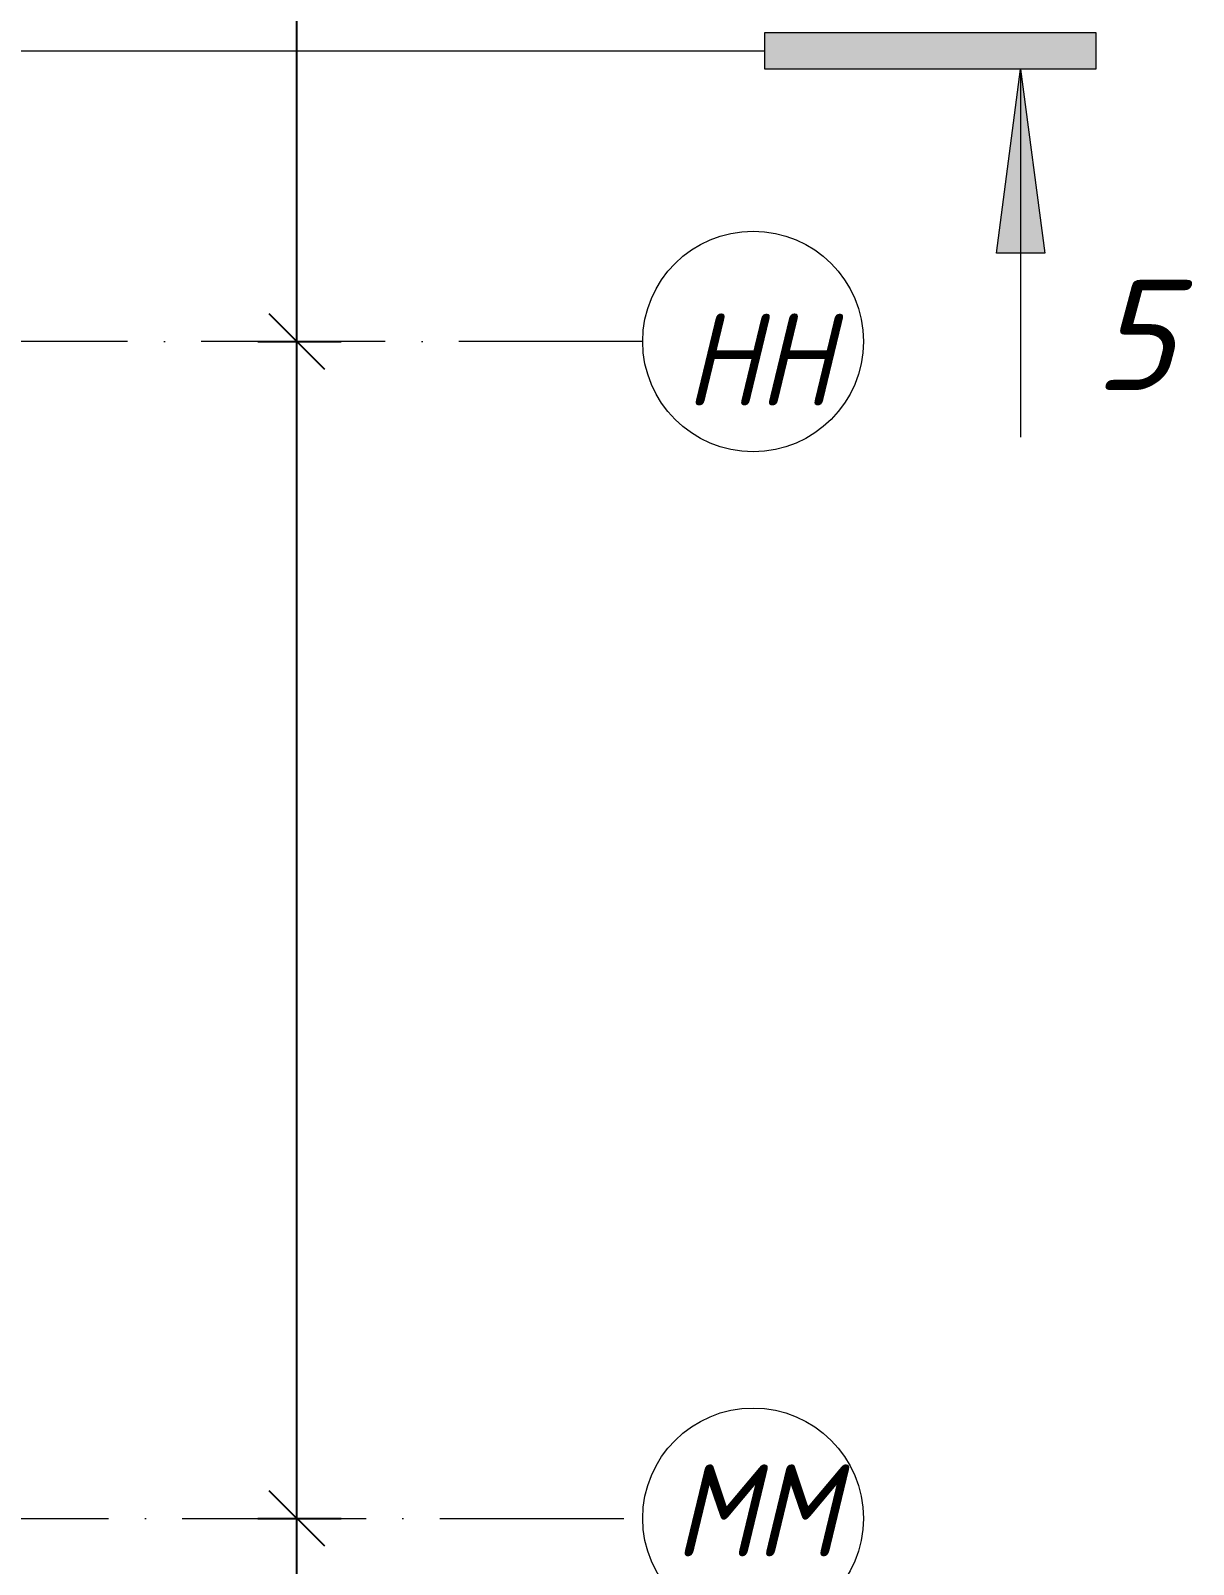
# Model space of a CAD drawing. Header units: millimetres. Extents: x -356862 to 418287, y 0 to 839748.
# Drawn here: x -72590 to -69430, y 608973 to 613143 of the extents above; entities that cross this region are included whole.
import ezdxf

# ---------------------------------------------------------------- set-up
doc = ezdxf.new("R2010")
doc.units = ezdxf.units.MM
doc.linetypes.add('50_200_ШТРИХ_1Т_ш5_п1_п1_', pattern=[700, 500, -100, 0, -100])
for name, color, linetype, lineweight in [('A-____-____-DIMS', 7, 'Continuous', 9), ('G-____-____-SYMB', 7, 'Continuous', 9), ('S-GRID-____-IDEN', 7, 'Continuous', 9), ('S-GRID-____-OTLN-1', 7, '50_200_ШТРИХ_1Т_ш5_п1_п1_', 9)]:
    doc.layers.add(name, color=color, linetype=linetype, lineweight=lineweight)
doc.layers.add('G-____-____-SYMB-2', color=7, linetype='Continuous', lineweight=9, true_color=0x000000)
doc.styles.add('ISOCPEUR_I', font='isocpeui.ttf', dxfattribs={"width": 0.9, "height": 2.5})
doc.styles.add('ISOCPEUR_I_12', font='isocpeui.ttf', dxfattribs={"width": 0.9, "height": 180})
doc.styles.add('ISOCPEUR_I_13', font='isocpeui.ttf', dxfattribs={"height": 300})
doc.dimstyles.new('ISO-2_5_0_9К_БОЛЬШОЙ_ОСИ', dxfattribs={"dimscale": 304.8, "dimtxt": 248.995294, "dimasz": 0.492126, "dimexe": 0.393701, "dimexo": 0, "dimgap": 0, "dimtad": 1, "dimdec": 0, "dimzin": 0, "dimdsep": 46, "dimtxsty": 'ISOCPEUR_I', "dimblk1": 'OBLIQUE', "dimblk2": 'OBLIQUE', "dimsah": 1, "dimcen": 0.09, "dimdle": 0.393701, "dimazin": 0, "dimtfac": 1, "dimtdec": 4, "dimtix": 1, "dimtmove": 0, "dimatfit": 3, "dimfxl": 1, "dimtvp": 1, "dimtolj": 1, "dimtzin": 0, "dimarcsym": 2})

# ---------------------------------------------------------------- blocks, each defined once
blk = doc.blocks.new('Ось сетки - Круг_Ø6_00__ISO-2_5_0_9K_-25732049-АР1_Кладочный план 1 этажа в осях 1-64_Ю-ЯЯ')
at = {"layer": 'S-GRID-____-IDEN'}
blk.add_circle((0, 0), 3, dxfattribs=at)
blk = doc.blocks.new('Разрез - Концевая часть разреза-18266132-АР1_Кладочный план 1 этажа в осях 1-64_Ю-ЯЯ')
at = {"layer": 'G-____-____-SYMB'}
for points in [[(0, 0.5), (0, -0.5), (-9, -0.5), (-9, 0.5)], [(-6.292, -5.5), (-7.609, -5.5), (-6.95, -0.5)]]:
    blk.add_hatch(color=256, dxfattribs=at).paths.add_polyline_path(points, flags=0)
for p, q in [((0, 0.5), (-9, 0.5)), ((-9, 0.5), (-9, -0.5)), ((0, -0.5), (0, 0.5)), ((-9, -0.5), (0, -0.5)), ((-6.95, -0.5), (-7.609, -5.5)), ((-6.95, -0.5), (-6.95, -10.5)), ((-6.292, -5.5), (-6.95, -0.5)), ((-7.609, -5.5), (-6.292, -5.5))]:
    blk.add_line(p, q, dxfattribs=at)
blk = doc.blocks.new('_Oblique')
at = {"color": 0, "linetype": 'ByBlock', "lineweight": -2}
blk.add_line((-0.5, -0.5), (0.5, 0.5), dxfattribs=at)
blk = doc.blocks.new('*D12000')
at = {"layer": 'A-____-____-DIMS', "color": 0, "lineweight": -2, "transparency": 16777216}
for p, q in [((-71866.5, 607677.6), (-71866.5, 609217.6)), ((-71972.6, 609097.6), (-71746.5, 609097.6)), ((-71972.6, 607797.6), (-71746.5, 607797.6))]:
    blk.add_line(p, q, dxfattribs=at)
at = {"layer": 'Defpoints', "color": 0, "transparency": 16777216}
for p in [(-71972.6, 609097.6), (-71866.5, 609097.6), (-71972.6, 607797.6)]:
    blk.add_point(p, dxfattribs=at)
at = {"layer": 'A-____-____-DIMS', "color": 0, "lineweight": -2, "transparency": 16777216, "xscale": 150, "yscale": 150, "zscale": 150}
for p, rotation in [((-71866.5, 609097.6), 90), ((-71866.5, 607797.6), 270)]:
    blk.add_blockref('_Oblique', p, dxfattribs=dict(at, rotation=rotation))
at = {"layer": 'A-____-____-DIMS', "color": 0, "transparency": 16777216, "insert": (-71867.7, 608447.6), "char_height": 2.5, "width": 701.018, "attachment_point": 5, "rotation": 90, "style": 'ISOCPEUR_I'}
blk.add_mtext('\\A1;1300', dxfattribs=at)
blk = doc.blocks.new('*D12001')
at = {"layer": 'A-____-____-DIMS', "color": 0, "lineweight": -2, "transparency": 16777216}
for p, q in [((-71866.5, 608977.6), (-71866.5, 612417.6)), ((-71972.6, 612297.6), (-71746.5, 612297.6)), ((-71972.6, 609097.6), (-71746.5, 609097.6))]:
    blk.add_line(p, q, dxfattribs=at)
at = {"layer": 'Defpoints', "color": 0, "transparency": 16777216}
for p in [(-71972.6, 612297.6), (-71866.5, 612297.6), (-71972.6, 609097.6)]:
    blk.add_point(p, dxfattribs=at)
at = {"layer": 'A-____-____-DIMS', "color": 0, "lineweight": -2, "transparency": 16777216, "xscale": 150, "yscale": 150, "zscale": 150}
for p, rotation in [((-71866.5, 612297.6), 90), ((-71866.5, 609097.6), 270)]:
    blk.add_blockref('_Oblique', p, dxfattribs=dict(at, rotation=rotation))
at = {"layer": 'A-____-____-DIMS', "color": 0, "transparency": 16777216, "insert": (-71867.7, 610697.6), "char_height": 2.5, "width": 758.478, "attachment_point": 5, "rotation": 90, "style": 'ISOCPEUR_I'}
blk.add_mtext('\\A1;3200', dxfattribs=at)
blk = doc.blocks.new('*D12002')
at = {"layer": 'A-____-____-DIMS', "color": 0, "lineweight": -2, "transparency": 16777216}
for p, q in [((-71866.5, 612177.6), (-71866.5, 614817.6)), ((-71972.6, 614697.6), (-71746.5, 614697.6)), ((-71972.6, 612297.6), (-71746.5, 612297.6))]:
    blk.add_line(p, q, dxfattribs=at)
at = {"layer": 'Defpoints', "color": 0, "transparency": 16777216}
for p in [(-71972.6, 614697.6), (-71866.5, 614697.6), (-71972.6, 612297.6)]:
    blk.add_point(p, dxfattribs=at)
at = {"layer": 'A-____-____-DIMS', "color": 0, "lineweight": -2, "transparency": 16777216, "xscale": 150, "yscale": 150, "zscale": 150}
for p, rotation in [((-71866.5, 614697.6), 90), ((-71866.5, 612297.6), 270)]:
    blk.add_blockref('_Oblique', p, dxfattribs=dict(at, rotation=rotation))
at = {"layer": 'A-____-____-DIMS', "color": 0, "transparency": 16777216, "insert": (-71867.7, 613497.6), "char_height": 2.5, "width": 781.462, "attachment_point": 5, "rotation": 90, "style": 'ISOCPEUR_I'}
blk.add_mtext('\\A1;2400', dxfattribs=at)

msp = doc.modelspace()

# ---------------------------------------------------------------- linework, layer by layer
at = {"layer": 'G-____-____-SYMB-2'}
msp.add_line((-179984.5837, 613087.5526), (-70594.3281, 613087.5526), dxfattribs=at)
at = {"layer": 'S-GRID-____-OTLN-1'}
for p, q in [((-70926.3291, 612297.5526), (-179669.5059, 612297.5526)), ((-81979.4714, 609097.5526), (-70926.3291, 609097.5526))]:
    msp.add_line(p, q, dxfattribs=at)

# ---------------------------------------------------------------- block references
at = {"layer": 'G-____-____-SYMB', "extrusion": (0, 0, -1), "xscale": 99.99999999999993, "yscale": 99.99999999999993, "zscale": 99.99999999999993}
msp.add_blockref('Разрез - Концевая часть разреза-18266132-АР1_Кладочный план 1 этажа в осях 1-64_Ю-ЯЯ', (70594.3281, 613087.5526), dxfattribs=at)
at = {"layer": 'S-GRID-____-IDEN', "xscale": 99.99999999999993, "yscale": 99.99999999999993, "zscale": 99.99999999999993}
for p, rotation in [((-70626.3291, 612297.5526), 89.9999999999998), ((-70626.3291, 609097.5526), 269.9999999999995)]:
    msp.add_blockref('Ось сетки - Круг_Ø6_00__ISO-2_5_0_9K_-25732049-АР1_Кладочный план 1 этажа в осях 1-64_Ю-ЯЯ', p, dxfattribs=dict(at, rotation=rotation))

# ---------------------------------------------------------------- texts
at = {"layer": 'G-____-____-SYMB', "insert": (-69700.6868, 612465.2757), "char_height": 300, "width": 256.54, "attachment_point": 1, "style": 'ISOCPEUR_I_13'}
msp.add_mtext('\\fISOCPEUR|b0|i1|c204|p34|;5', dxfattribs=at)
at = {"layer": 'S-GRID-____-IDEN', "char_height": 250, "attachment_point": 1, "style": 'ISOCPEUR_I_12'}
for s, insert, width in [('НН', (-70811.3996, 612373.6284), 447.341625), ('ММ', (-70840.4086, 609244.1851), 505.063125)]:
    msp.add_mtext(s, dxfattribs=dict(at, insert=insert, width=width))

# ---------------------------------------------------------------- dimensions: what is measured, and where the dimension line sits
at = {"layer": 'A-____-____-DIMS'}
for base, p1, p2, override, picture, middle in [((-71866.4942, 614697.5526), (-71972.5602, 612297.5526), (-71972.5602, 614697.5526), {"dimpost": '<>', "dimfxl": 2400}, '*D12002', (-71867.7442, 613497.5526)), ((-71866.4942, 612297.5526), (-71972.5602, 609097.5526), (-71972.5602, 612297.5526), {"dimpost": '<>', "dimfxl": 3200}, '*D12001', (-71867.7442, 610697.5526)), ((-71866.4942, 609097.5526), (-71972.5602, 607797.5526), (-71972.5602, 609097.5526), {"dimpost": '<>', "dimfxl": 1300}, '*D12000', (-71867.7442, 608447.5526))]:
    dim = msp.add_linear_dim(base=base, p1=p1, p2=p2, angle=90, dimstyle='ISO-2_5_0_9К_БОЛЬШОЙ_ОСИ', override=override, dxfattribs=at)
    dim.commit()
    dim.dimension.update_dxf_attribs({"geometry": picture, "text_midpoint": middle})

doc.saveas('drawing.dxf')
